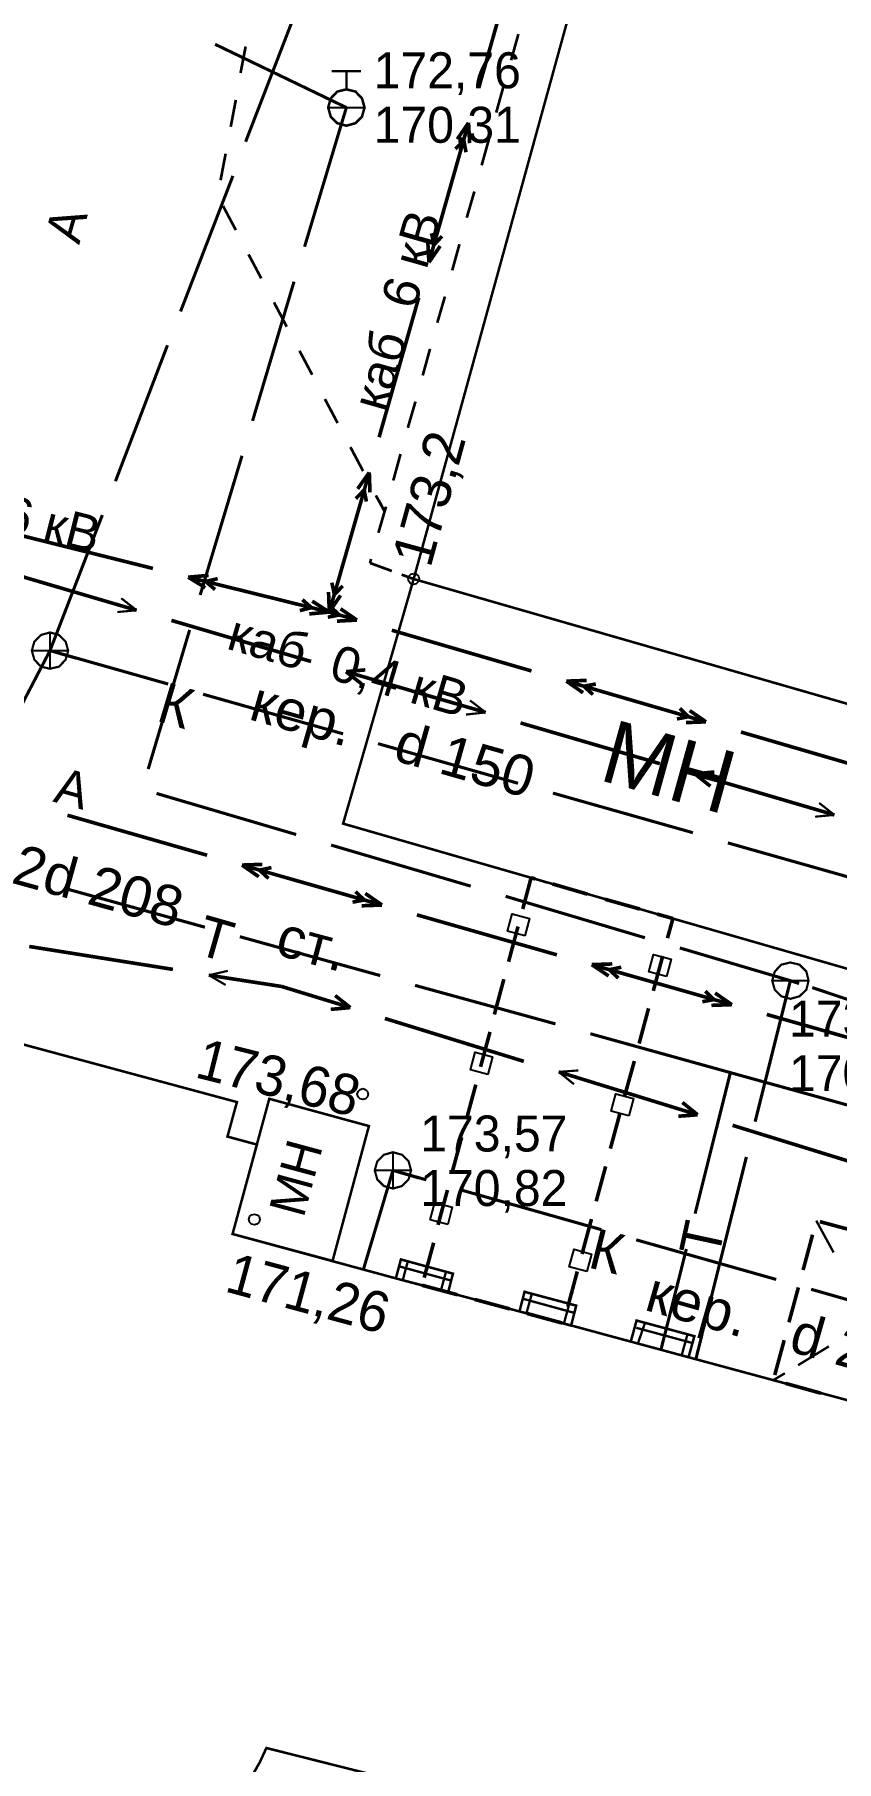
# Model space of a CAD drawing. Extents: x -2634 to -2115, y -2142 to -1393.
# Drawn here: x -2440.88 to -2418.83, y -1927.83 to -1880.32 of the extents above; entities that cross this region are included whole.
import ezdxf

# ---------------------------------------------------------------- set-up
doc = ezdxf.new("R2010")
doc.units = 0
doc.header["$MEASUREMENT"] = 0
for name, color, linetype in [('500_Дополн-Бордюры__п', 7, 'Continuous'), ('500_Дороги-Проезжие_ч', 7, 'Continuous'), ('500_Линии_-Электрокаб', 7, 'Continuous'), ('500_Объект-Опоры', 7, 'Continuous'), ('500_Рельеф-Высотные_о', 7, 'Continuous'), ('500_Строен-Дополнения', 7, 'Continuous'), ('500_Строен-Здания', 7, 'Continuous'), ('500_Трубоп-Водопровод', 7, 'Continuous'), ('500_Трубоп-Канализаци', 7, 'Continuous'), ('500_Трубоп-Смотровые_', 7, 'Continuous'), ('500_Трубоп-Сооружения', 7, 'Continuous'), ('500_Трубоп-Теплосети', 7, 'Continuous')]:
    doc.layers.add(name, color=color, linetype=linetype)
doc.styles.add('TARIAL', font='Arial')

msp = doc.modelspace()

# ---------------------------------------------------------------- linework, layer by layer
at = {"layer": '500_Дополн-Бордюры__п', "color": 1, "const_width": 0.075}
for points in [[(-2427.58, -1880.31), (-2427.78, -1881.03)], [(-2435.08, -1880.65), (-2435.22, -1881.38)], [(-2427.99, -1881.75), (-2428.19, -1882.47)], [(-2435.35, -1882.12), (-2435.49, -1882.86)], [(-2428.39, -1883.2), (-2428.59, -1883.92)], [(-2435.63, -1883.6), (-2435.77, -1884.33)], [(-2428.79, -1884.64), (-2429, -1885.36)], [(-2435.7, -1885.04), (-2435.35, -1885.7)], [(-2429.2, -1886.09), (-2429.4, -1886.81)], [(-2435, -1886.37), (-2434.65, -1887.03)], [(-2429.6, -1887.53), (-2429.81, -1888.25)], [(-2434.3, -1887.69), (-2433.95, -1888.36)], [(-2430.01, -1888.97), (-2430.21, -1889.7)], [(-2433.6, -1889.02), (-2433.25, -1889.68)], [(-2432.9, -1890.35), (-2432.55, -1891.01)], [(-2430.41, -1890.42), (-2430.62, -1891.14)], [(-2432.2, -1891.67), (-2431.85, -1892.33)], [(-2430.82, -1891.86), (-2431.02, -1892.59)], [(-2431.5, -1893), (-2431.26, -1893.44)], [(-2431.26, -1893.44), (-2431.42, -1893.13)], [(-2431.22, -1893.31), (-2431.43, -1894.03)], [(-2431.63, -1894.75), (-2431.66, -1894.86)], [(-2431.66, -1894.86), (-2431.06, -1895.08)], [(-2430.46, -1895.3), (-2430.79, -1895.18)]]:
    msp.add_lwpolyline(points, dxfattribs=at)
at = {"layer": '500_Линии_-Электрокаб', "color": 12, "const_width": 0.1}
for points in [[(-2428.67, -1881.79), (-2427.58, -1877.94)], [(-2430.04, -1886.59), (-2428.95, -1882.75)], [(-2429.26, -1883.2), (-2428.95, -1882.75)], [(-2428.92, -1883.31), (-2428.95, -1882.75)], [(-2429.31, -1883.47), (-2429.08, -1883.23)], [(-2429.02, -1883.56), (-2429.08, -1883.23)], [(-2430.04, -1886.59), (-2430.07, -1886.04)], [(-2430.04, -1886.59), (-2429.73, -1886.14)], [(-2429.9, -1886.1), (-2429.97, -1885.79)], [(-2429.9, -1886.11), (-2429.68, -1885.87)], [(-2431.41, -1891.4), (-2430.32, -1887.56)], [(-2432.78, -1896.21), (-2431.68, -1892.37)], [(-2432, -1892.82), (-2431.68, -1892.37)], [(-2431.66, -1892.92), (-2431.68, -1892.37)], [(-2432.05, -1893.09), (-2431.82, -1892.85)], [(-2431.76, -1893.17), (-2431.82, -1892.85)], [(-2437.63, -1895.01), (-2441.51, -1894.04)], [(-2436.1, -1895.2), (-2436.66, -1895.25)], [(-2432.78, -1896.21), (-2436.66, -1895.25)], [(-2436.19, -1895.54), (-2436.66, -1895.25)], [(-2435.85, -1895.29), (-2436.18, -1895.37)], [(-2435.92, -1895.59), (-2436.18, -1895.37)], [(-2432.64, -1895.72), (-2432.71, -1895.4)], [(-2432.64, -1895.73), (-2432.41, -1895.49)], [(-2433.27, -1896.09), (-2433.59, -1896.17)], [(-2433.27, -1896.09), (-2433.52, -1895.87)], [(-2432.78, -1896.21), (-2433.25, -1895.91)], [(-2432.78, -1896.21), (-2432.8, -1895.66)], [(-2432.78, -1896.21), (-2432.47, -1895.75)], [(-2432.5, -1896.29), (-2432.74, -1896.07)], [(-2432.02, -1896.43), (-2432.47, -1896.12)], [(-2432.78, -1896.21), (-2433.33, -1896.26)], [(-2432.51, -1896.29), (-2432.82, -1896.35)], [(-2432.02, -1896.43), (-2432.78, -1896.21)], [(-2432.02, -1896.43), (-2432.57, -1896.46)], [(-2427.22, -1897.83), (-2431.06, -1896.71)], [(-2425.7, -1898.09), (-2426.26, -1898.11)], [(-2422.42, -1899.23), (-2426.26, -1898.11)], [(-2425.8, -1898.43), (-2426.26, -1898.11)], [(-2425.45, -1898.19), (-2425.78, -1898.25)], [(-2425.53, -1898.48), (-2425.78, -1898.25)], [(-2422.9, -1899.09), (-2423.14, -1898.86)], [(-2422.42, -1899.23), (-2422.87, -1898.92)], [(-2422.91, -1899.09), (-2423.22, -1899.15)], [(-2422.42, -1899.23), (-2422.97, -1899.25)], [(-2417.62, -1900.63), (-2421.46, -1899.51)], [(-2436.14, -1902.9), (-2439.98, -1901.8)], [(-2434.62, -1903.15), (-2435.18, -1903.17)], [(-2431.33, -1904.27), (-2435.18, -1903.17)], [(-2434.72, -1903.49), (-2435.18, -1903.17)], [(-2434.37, -1903.24), (-2434.7, -1903.31)], [(-2434.45, -1903.54), (-2434.7, -1903.31)], [(-2431.82, -1904.13), (-2432.14, -1904.19)], [(-2431.82, -1904.13), (-2432.06, -1903.9)], [(-2431.33, -1904.27), (-2431.79, -1903.95)], [(-2431.33, -1904.27), (-2431.89, -1904.29)], [(-2426.52, -1905.64), (-2430.37, -1904.54)], [(-2425, -1905.89), (-2425.56, -1905.91)], [(-2421.71, -1907.01), (-2425.56, -1905.91)], [(-2425.1, -1906.22), (-2425.56, -1905.91)], [(-2424.75, -1905.98), (-2425.08, -1906.05)], [(-2424.83, -1906.28), (-2425.08, -1906.05)], [(-2422.2, -1906.87), (-2422.52, -1906.93)], [(-2422.2, -1906.87), (-2422.44, -1906.64)], [(-2421.71, -1907.01), (-2422.27, -1907.03)], [(-2421.71, -1907.01), (-2422.17, -1906.69)], [(-2417.76, -1908.13), (-2420.75, -1907.28)]]:
    msp.add_lwpolyline(points, dxfattribs=at)
at = {"layer": '500_Линии_-Электрокаб', "color": 1}
for points, const_width in [([(-2438.08, -1896.16), (-2441.92, -1895.03)], 0.1), ([(-2438.08, -1896.16), (-2438.5, -1895.83)], 0.06), ([(-2438.08, -1896.16), (-2438.61, -1896.21)], 0.06), ([(-2433.28, -1897.57), (-2437.12, -1896.44)], 0.1), ([(-2432.78, -1896.21), (-2432.3, -1896.35)], 0.06), ([(-2431.79, -1897.8), (-2432.32, -1897.85)], 0.1), ([(-2428.48, -1898.97), (-2432.32, -1897.85)], 0.1), ([(-2431.9, -1898.18), (-2432.32, -1897.85)], 0.1), ([(-2428.48, -1898.97), (-2428.91, -1898.64)], 0.06), ([(-2428.48, -1898.97), (-2429.02, -1899.03)], 0.06), ([(-2423.69, -1900.38), (-2427.52, -1899.26)], 0.1), ([(-2422.19, -1900.61), (-2422.73, -1900.66)], 0.1), ([(-2418.89, -1901.79), (-2422.73, -1900.66)], 0.1), ([(-2422.3, -1901), (-2422.73, -1900.66)], 0.1), ([(-2418.89, -1901.79), (-2419.42, -1901.84)], 0.06), ([(-2418.89, -1901.79), (-2419.31, -1901.46)], 0.06), ([(-2441.03, -1905.41), (-2437.08, -1906.04)], 0.1), ([(-2436.09, -1906.2), (-2435.57, -1906.08)], 0.06), ([(-2436.09, -1906.2), (-2434.09, -1906.51)], 0.1), ([(-2436.09, -1906.2), (-2435.63, -1906.47)], 0.06), ([(-2434.09, -1906.51), (-2432.2, -1907.09)], 0.1), ([(-2432.62, -1906.76), (-2432.2, -1907.09)], 0.1), ([(-2432.74, -1907.14), (-2432.2, -1907.09)], 0.1), ([(-2431.25, -1907.39), (-2427.43, -1908.57)], 0.1), ([(-2426.47, -1908.86), (-2422.65, -1910.04)], 0.1), ([(-2426.47, -1908.86), (-2425.93, -1908.82)], 0.06), ([(-2426.47, -1908.86), (-2426.05, -1909.2)], 0.06), ([(-2423.07, -1909.7), (-2422.65, -1910.04)], 0.1), ([(-2423.18, -1910.08), (-2422.65, -1910.04)], 0.1), ([(-2421.69, -1910.33), (-2417.87, -1911.51)], 0.1)]:
    msp.add_lwpolyline(points, dxfattribs=dict(at, const_width=const_width))
at = {"layer": '500_Объект-Опоры', "color": 0}
for points in [[(-2427.4, -1905.12), (-2427.88, -1904.99), (-2427.75, -1904.51), (-2427.27, -1904.64)], [(-2423.51, -1906.24), (-2423.99, -1906.11), (-2423.86, -1905.63), (-2423.38, -1905.76)], [(-2428.42, -1908.93), (-2428.9, -1908.8), (-2428.77, -1908.32), (-2428.29, -1908.45)], [(-2424.54, -1910.07), (-2425.03, -1909.94), (-2424.9, -1909.46), (-2424.41, -1909.59)], [(-2429.52, -1913.06), (-2430.01, -1912.93), (-2429.88, -1912.45), (-2429.4, -1912.58)], [(-2425.7, -1914.35), (-2426.18, -1914.22), (-2426.05, -1913.74), (-2425.57, -1913.87)]]:
    msp.add_lwpolyline(points, close=True, dxfattribs=at)
at = {"layer": '500_Рельеф-Высотные_о', "color": 0}
for points in [[(-2430.46, -1895.15), (-2430.39, -1895.17), (-2430.33, -1895.22), (-2430.31, -1895.3), (-2430.33, -1895.37), (-2430.39, -1895.43), (-2430.46, -1895.45), (-2430.54, -1895.43), (-2430.59, -1895.37), (-2430.61, -1895.3), (-2430.59, -1895.22), (-2430.54, -1895.17)], [(-2431.86, -1909.32), (-2431.78, -1909.34), (-2431.73, -1909.4), (-2431.71, -1909.47), (-2431.73, -1909.55), (-2431.78, -1909.6), (-2431.86, -1909.62), (-2431.93, -1909.6), (-2431.99, -1909.55), (-2432.01, -1909.47), (-2431.99, -1909.4), (-2431.93, -1909.34)], [(-2434.84, -1912.77), (-2434.77, -1912.79), (-2434.71, -1912.84), (-2434.69, -1912.92), (-2434.71, -1912.99), (-2434.77, -1913.05), (-2434.84, -1913.07), (-2434.92, -1913.05), (-2434.97, -1912.99), (-2434.99, -1912.92), (-2434.97, -1912.84), (-2434.92, -1912.79)]]:
    msp.add_lwpolyline(points, close=True, dxfattribs=at)
at = {"layer": '500_Строен-Дополнения', "color": 0}
for points, const_width in [([(-2427.23, -1903.52), (-2427.46, -1904.38)], 0.1), ([(-2427.12, -1903.55), (-2427.23, -1903.52)], 0.1), ([(-2427.23, -1903.52), (-2426.8, -1903.65)], 0.065), ([(-2425.68, -1903.97), (-2426.64, -1903.69)], 0.1), ([(-2424.24, -1904.38), (-2425.2, -1904.11)], 0.1), ([(-2423.33, -1904.64), (-2423.76, -1904.52)], 0.1), ([(-2423.48, -1905.18), (-2423.33, -1904.64)], 0.1), ([(-2427.59, -1904.86), (-2427.85, -1905.83)], 0.1), ([(-2423.87, -1906.63), (-2423.61, -1905.67)], 0.1), ([(-2427.98, -1906.31), (-2428.24, -1907.28)], 0.1), ([(-2424.26, -1908.08), (-2424, -1907.11)], 0.1), ([(-2428.36, -1907.76), (-2428.62, -1908.72)], 0.1), ([(-2424.66, -1909.53), (-2424.39, -1908.56)], 0.1), ([(-2428.75, -1909.21), (-2429.01, -1910.17)], 0.1), ([(-2425.05, -1910.97), (-2424.79, -1910.01)], 0.1), ([(-2429.14, -1910.66), (-2429.4, -1911.62)], 0.1), ([(-2425.44, -1912.42), (-2425.18, -1911.46)], 0.1), ([(-2429.53, -1912.11), (-2429.79, -1913.07)], 0.1), ([(-2425.83, -1913.87), (-2425.57, -1912.91)], 0.1), ([(-2419.39, -1912.95), (-2418.91, -1913.83)], 0.065), ([(-2419.29, -1912.98), (-2418.32, -1913.24)], 0.1), ([(-2429.91, -1913.56), (-2430.17, -1914.52)], 0.1), ([(-2419.75, -1914.31), (-2419.49, -1913.34)], 0.1), ([(-2430.62, -1914.07), (-2430.76, -1914.59)], 0.065), ([(-2429.43, -1914.6), (-2430.86, -1914.21)], 0.065), ([(-2429.71, -1914.87), (-2429.57, -1914.36)], 0.065), ([(-2426.22, -1915.32), (-2425.96, -1914.35)], 0.1), ([(-2430.23, -1914.73), (-2429.26, -1914.99)], 0.1), ([(-2428.78, -1915.12), (-2427.82, -1915.38)], 0.1), ([(-2426.04, -1915.49), (-2427.46, -1915.1)], 0.065), ([(-2427.21, -1914.96), (-2427.36, -1915.51)], 0.065), ([(-2420.14, -1915.75), (-2419.88, -1914.79)], 0.1), ([(-2427.33, -1915.51), (-2426.37, -1915.77)], 0.1), ([(-2426.33, -1915.79), (-2426.18, -1915.24)], 0.065), ([(-2422.79, -1916.32), (-2424.34, -1915.9)], 0.065), ([(-2424.1, -1915.77), (-2424.3, -1916.35)], 0.065), ([(-2423.09, -1916.66), (-2422.93, -1916.08)], 0.065), ([(-2420.53, -1917.2), (-2420.27, -1916.24)], 0.1), ([(-2419.04, -1916.41), (-2419.89, -1916.93)], 0.065), ([(-2420.57, -1917.34), (-2420.25, -1917.15)], 0.065), ([(-2420.32, -1917.19), (-2420.57, -1917.34)], 0.065), ([(-2419.26, -1917.7), (-2420.23, -1917.43)], 0.1)]:
    msp.add_lwpolyline(points, dxfattribs=dict(at, const_width=const_width))
at = {"layer": '500_Строен-Дополнения', "color": 0, "const_width": 0.07}
for points in [[(-2430.95, -1914.54), (-2429.51, -1914.92), (-2429.38, -1914.41), (-2430.81, -1914.02)], [(-2427.55, -1915.45), (-2426.13, -1915.84), (-2425.99, -1915.29), (-2427.41, -1914.91)], [(-2424.49, -1916.28), (-2422.9, -1916.71), (-2422.74, -1916.13), (-2424.33, -1915.7)], [(-2433.26, -1930.75), (-2427.59, -1932.12), (-2426.81, -1929.4), (-2434.51, -1927.46), (-2434.69, -1927.85), (-2434.9, -1928.22), (-2435.12, -1928.58), (-2435.37, -1928.93), (-2435.64, -1929.26), (-2435.93, -1929.57), (-2436.13, -1929.76), (-2433.68, -1930.35), (-2433.64, -1930.17), (-2433.15, -1930.29)]]:
    msp.add_lwpolyline(points, close=True, dxfattribs=at)
at = {"layer": '500_Строен-Здания', "color": 0, "const_width": 0.07}
for points in [[(-2414.32, -1836.66), (-2430.46, -1895.3), (-2415.63, -1899.57), (-2399.53, -1840.99)], [(-2415.63, -1899.57), (-2430.46, -1895.3), (-2431.73, -1899.71), (-2432.4, -1902.03), (-2427.23, -1903.52), (-2417.57, -1906.3), (-2416.87, -1903.88)], [(-2435.44, -1913.32), (-2434.43, -1909.6), (-2431.69, -1910.35), (-2432.69, -1914.06)]]:
    msp.add_lwpolyline(points, close=True, dxfattribs=at)
for points in [[(-2486.37, -1899.51), (-2472.63, -1903.26), (-2467.98, -1904.52), (-2464.85, -1905.37), (-2462.8, -1905.92), (-2461.58, -1906.25), (-2459.63, -1906.78), (-2458.37, -1907.12), (-2455.26, -1907.96), (-2453.42, -1908.46), (-2443.95, -1911.02), (-2443.03, -1907.61), (-2435.32, -1909.69), (-2435.58, -1910.64), (-2434.77, -1910.86), (-2435.44, -1913.32), (-2430.95, -1914.54), (-2427.55, -1915.45), (-2424.49, -1916.28), (-2401.54, -1922.49)], [(-2421.81, -1930.66), (-2434.51, -1927.46), (-2434.69, -1927.85), (-2434.9, -1928.22)]]:
    msp.add_lwpolyline(points, dxfattribs=at)
at = {"layer": '500_Трубоп-Водопровод', "color": 94, "const_width": 0.085}
for points in [[(-2432.31, -1882.33), (-2435.92, -1880.59)], [(-2432.31, -1882.33), (-2433.46, -1886.16)], [(-2433.75, -1887.12), (-2434.89, -1890.95)], [(-2435.18, -1891.91), (-2436.33, -1895.74)], [(-2436.62, -1896.7), (-2437.76, -1900.53)], [(-2437.53, -1901.2), (-2433.69, -1902.33)], [(-2432.73, -1902.62), (-2428.89, -1903.75)], [(-2427.93, -1904.03), (-2424.1, -1905.17)], [(-2423.14, -1905.45), (-2420.1, -1906.35)], [(-2420.1, -1906.35), (-2421.07, -1910.23)], [(-2420.1, -1906.35), (-2420.34, -1906.28)], [(-2420.1, -1906.35), (-2419.86, -1906.43)], [(-2415.71, -1907.81), (-2419.5, -1906.54)], [(-2421.31, -1911.2), (-2422.28, -1915.08)], [(-2422.52, -1916.05), (-2422.7, -1916.77)], [(-2422.7, -1916.77), (-2422.64, -1916.52)]]:
    msp.add_lwpolyline(points, dxfattribs=at)
at = {"layer": '500_Трубоп-Канализаци', "color": 34, "const_width": 0.085}
for points in [[(-2435.08, -1883.27), (-2433.64, -1879.54)], [(-2436.87, -1887.94), (-2435.43, -1884.21)], [(-2438.66, -1892.61), (-2437.23, -1888.87)], [(-2440.46, -1897.27), (-2439.02, -1893.54)], [(-2441.45, -1899.17), (-2440.46, -1897.27)], [(-2440.46, -1897.27), (-2440.81, -1897.94)], [(-2437.21, -1898.19), (-2440.46, -1897.27)], [(-2440.46, -1897.27), (-2439.74, -1897.48)], [(-2432.4, -1899.56), (-2436.25, -1898.47)], [(-2427.59, -1900.92), (-2431.44, -1899.83)], [(-2422.78, -1902.28), (-2426.63, -1901.19)], [(-2417.97, -1903.65), (-2421.82, -1902.56)], [(-2431.03, -1911.57), (-2431.84, -1914.29)], [(-2430.11, -1911.83), (-2431.03, -1911.57)], [(-2431.03, -1911.57), (-2430.31, -1911.78)], [(-2425.3, -1913.2), (-2429.15, -1912.11)], [(-2431.84, -1914.29), (-2431.63, -1913.58)], [(-2420.49, -1914.57), (-2424.34, -1913.48)], [(-2415.68, -1915.94), (-2419.53, -1914.84)]]:
    msp.add_lwpolyline(points, dxfattribs=at)
at = {"layer": '500_Трубоп-Смотровые_', "color": 0, "const_width": 0.06}
for points in [[(-2432.31, -1881.83), (-2432.06, -1881.89), (-2431.88, -1882.08), (-2431.81, -1882.33), (-2431.88, -1882.58), (-2432.06, -1882.76), (-2432.31, -1882.83), (-2432.56, -1882.76), (-2432.74, -1882.58), (-2432.81, -1882.33), (-2432.74, -1882.08), (-2432.56, -1881.89)], [(-2440.46, -1896.77), (-2440.21, -1896.84), (-2440.03, -1897.02), (-2439.96, -1897.27), (-2440.03, -1897.52), (-2440.21, -1897.71), (-2440.46, -1897.77), (-2440.71, -1897.71), (-2440.89, -1897.52), (-2440.96, -1897.27), (-2440.89, -1897.02), (-2440.71, -1896.84)], [(-2420.1, -1905.85), (-2419.85, -1905.91), (-2419.66, -1906.1), (-2419.6, -1906.35), (-2419.66, -1906.6), (-2419.85, -1906.78), (-2420.1, -1906.85), (-2420.35, -1906.78), (-2420.53, -1906.6), (-2420.6, -1906.35), (-2420.53, -1906.1), (-2420.35, -1905.91)], [(-2431.03, -1911.07), (-2430.78, -1911.14), (-2430.6, -1911.32), (-2430.53, -1911.57), (-2430.6, -1911.82), (-2430.78, -1912), (-2431.03, -1912.07), (-2431.28, -1912), (-2431.46, -1911.82), (-2431.53, -1911.57), (-2431.46, -1911.32), (-2431.28, -1911.14)]]:
    msp.add_lwpolyline(points, close=True, dxfattribs=at)
at = {"layer": '500_Трубоп-Смотровые_', "color": 0, "const_width": 0.055}
for points in [[(-2432.81, -1882.33), (-2431.81, -1882.33)], [(-2440.46, -1897.77), (-2440.46, -1896.77)], [(-2440.96, -1897.27), (-2439.96, -1897.27)], [(-2420.6, -1906.35), (-2419.6, -1906.35)], [(-2431.03, -1912.07), (-2431.03, -1911.07)], [(-2431.53, -1911.57), (-2430.53, -1911.57)]]:
    msp.add_lwpolyline(points, dxfattribs=at)
at = {"layer": '500_Трубоп-Сооружения', "color": 0, "const_width": 0.065}
for points in [[(-2432.71, -1881.33), (-2431.91, -1881.33)], [(-2432.31, -1881.33), (-2432.31, -1881.83)]]:
    msp.add_lwpolyline(points, dxfattribs=at)
at = {"layer": '500_Трубоп-Сооружения', "color": 0, "const_width": 0.07}
msp.add_lwpolyline([(-2432.31, -1881.83), (-2432.06, -1881.89), (-2431.88, -1882.08), (-2431.81, -1882.33), (-2431.88, -1882.58), (-2432.06, -1882.76), (-2432.31, -1882.83), (-2432.56, -1882.76), (-2432.74, -1882.58), (-2432.81, -1882.33), (-2432.74, -1882.08), (-2432.56, -1881.89)], close=True, dxfattribs=at)
at = {"layer": '500_Трубоп-Теплосети', "color": 174, "const_width": 0.085}
for points in [[(-2436.2, -1904.88), (-2440.06, -1903.81)], [(-2431.38, -1906.21), (-2435.24, -1905.14)], [(-2426.56, -1907.54), (-2430.42, -1906.48)], [(-2421.75, -1908.88), (-2425.6, -1907.81)], [(-2421.75, -1908.88), (-2422.72, -1912.76)], [(-2421.75, -1908.88), (-2417.89, -1909.95)], [(-2422.96, -1913.73), (-2423.66, -1916.51)], [(-2423.66, -1916.51), (-2423.6, -1916.26)]]:
    msp.add_lwpolyline(points, dxfattribs=at)

# ---------------------------------------------------------------- texts
at = {"layer": '500_Дороги-Проезжие_ч', "color": 0}
for rotation, p in [(74.05, (-2439.66, -1886.12)), (344.67, (-2440.4, -1901.42))]:
    msp.add_text('А', height=0.99, rotation=rotation, dxfattribs=at).set_placement(p)
at = {"layer": '500_Линии_-Электрокаб', "color": 0, "style": 'TARIAL'}
for s, rotation, p in [(' каб  6 кВ', 74.11, (-2431.33, -1891.11)), (' каб  6 кВ', 345.89, (-2445.04, -1893.13)), (' каб  0,4 кВ', 343.65, (-2436.01, -1897.1))]:
    msp.add_text(s, height=0.99, rotation=rotation, dxfattribs=at).set_placement(p)
at = {"layer": '500_Рельеф-Высотные_о', "color": 214}
for s, rotation, p in [('173,2', 74.61, (-2430, -1895.02)), ('173,68', 345.96, (-2436.51, -1909)), ('171,26', 344.87, (-2435.69, -1914.89))]:
    msp.add_text(s, height=1.11, rotation=rotation, dxfattribs=at).set_placement(p)
at = {"layer": '500_Строен-Здания', "color": 5}
for height, rotation, p in [(1.73, 344.52, (-2425.4, -1900.82)), (0.99, 74.87, (-2433.49, -1912.9))]:
    msp.add_text('МН', height=height, rotation=rotation, dxfattribs=at).set_placement(p)
at = {"layer": '500_Трубоп-Канализаци', "color": 14}
for rotation, p in [(343.35, (-2437.57, -1899.19)), (345.87, (-2425.7, -1914.23))]:
    msp.add_text('К', height=1.11, rotation=rotation, dxfattribs=at).set_placement(p)
at = {"layer": '500_Трубоп-Канализаци', "color": 14, "style": 'TARIAL'}
for s, rotation, p in [('кер.   d 150 ', 344.17, (-2435.03, -1899.15)), ('кер.   d 200 ', 344.11, (-2424.15, -1915.4))]:
    msp.add_text(s, height=1.11, rotation=rotation, dxfattribs=at).set_placement(p)
at = {"layer": '500_Трубоп-Смотровые_', "color": 5}
for s, p in [('172,76', (-2431.56, -1881.8)), ('170,31', (-2431.56, -1883.3)), ('173,16', (-2420.14, -1907.89)), ('170,09', (-2420.14, -1909.39)), ('173,57', (-2430.28, -1911.05)), ('170,82', (-2430.28, -1912.55))]:
    msp.add_text(s, height=0.99, dxfattribs=at).set_placement(p)
at = {"layer": '500_Трубоп-Теплосети', "color": 174, "style": 'TARIAL'}
for s, rotation, p in [('2d 208', 344.53, (-2441.56, -1903.65)), ('ст.', 344.98, (-2434.31, -1905.62))]:
    msp.add_text(s, height=1.11, rotation=rotation, dxfattribs=at).set_placement(p)
at = {"layer": '500_Трубоп-Теплосети', "color": 174}
for rotation, p in [(343.98, (-2436.49, -1905.6)), (77.76, (-2422.08, -1914.01))]:
    msp.add_text('Т', height=1.11, rotation=rotation, dxfattribs=at).set_placement(p)

doc.saveas('drawing.dxf')
